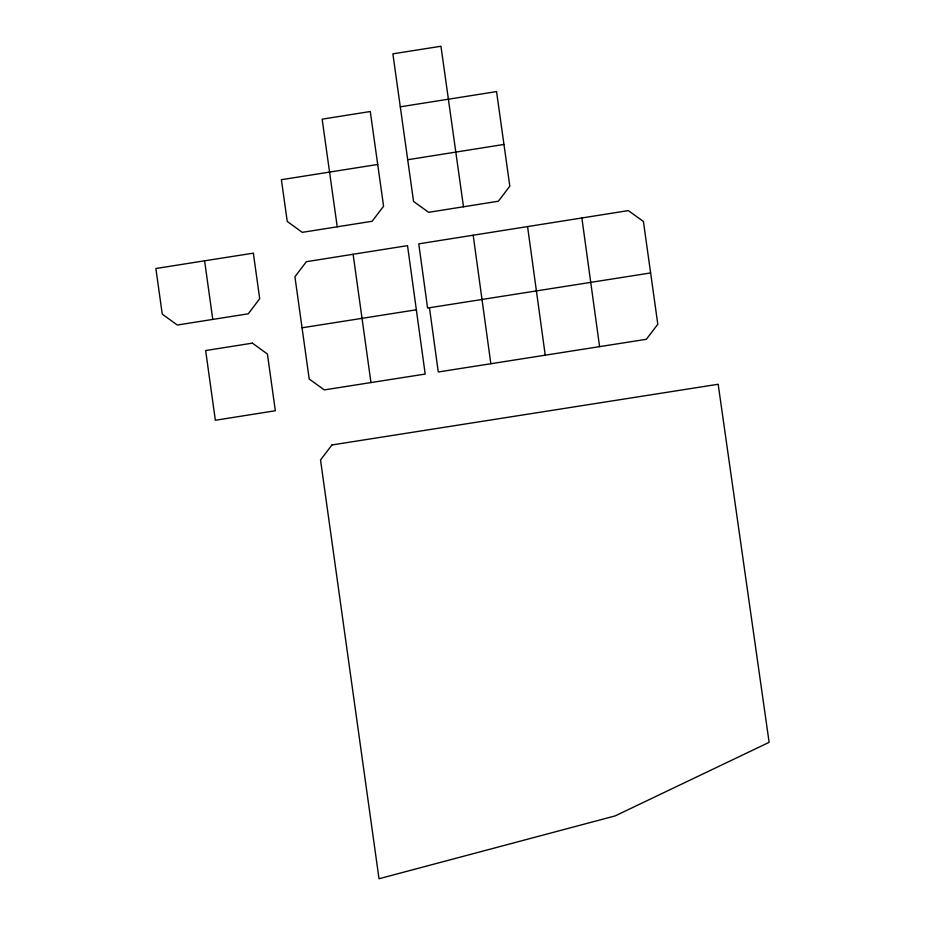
<?xml version="1.0" encoding="UTF-8"?>
<svg xmlns="http://www.w3.org/2000/svg" width="925" height="925" viewBox="0 0 925 925"><rect width="100%" height="100%" fill="white"/><g stroke="black" fill="none" stroke-linecap="round" stroke-linejoin="round"><path stroke-width="1.39" d="M503.975 144.439L407.705 159.736L413.556 201.43L428.599 212.322L498.413 201.222L509.825 186.145L496.54 91.598L400.294 106.814M377.724 164.465L281.385 179.704L287.247 221.457L302.278 232.348L372.127 221.272L383.574 206.217L370.278 111.52L322.143 119.163L337.232 226.81M204.598 260.804L155.874 268.516L162.257 314.142L177.299 325.033L248.258 313.806L259.705 298.706L253.346 253.161L204.598 260.804L212.773 319.426M416.342 309.783L425.188 374.058L324.293 389.899L309.204 379.019L294.925 276.76L306.395 261.683L407.532 245.634L416.342 309.783L302.047 327.797M650.633 272.944L427.581 308.037L418.771 243.842L628.353 210.599L643.418 221.468L657.802 324.247L646.355 339.29L438.277 371.989L429.466 307.736M463.483 206.784L440.959 46.25L392.871 53.835L407.705 159.736M545.23 355.177L527.574 226.602M353.119 254.271L370.96 382.545M581.871 217.976L599.585 346.655M473.184 235.204L490.84 363.733M331.971 444.948L320.524 459.991L379.019 878.75L615.137 815.908L769.126 742.336L718.17 384.257L331.971 444.948M252.375 343.14L205.651 350.552L215.363 420.262L275.338 410.746L267.418 354.032L252.375 343.14"/></g></svg>
